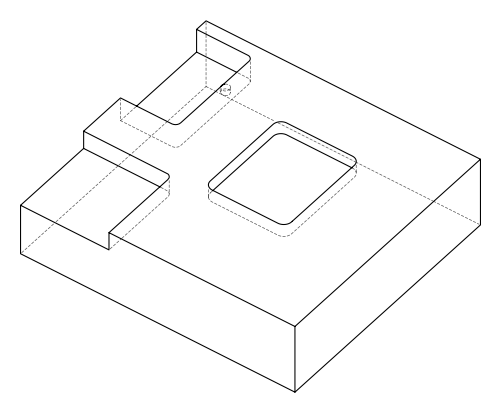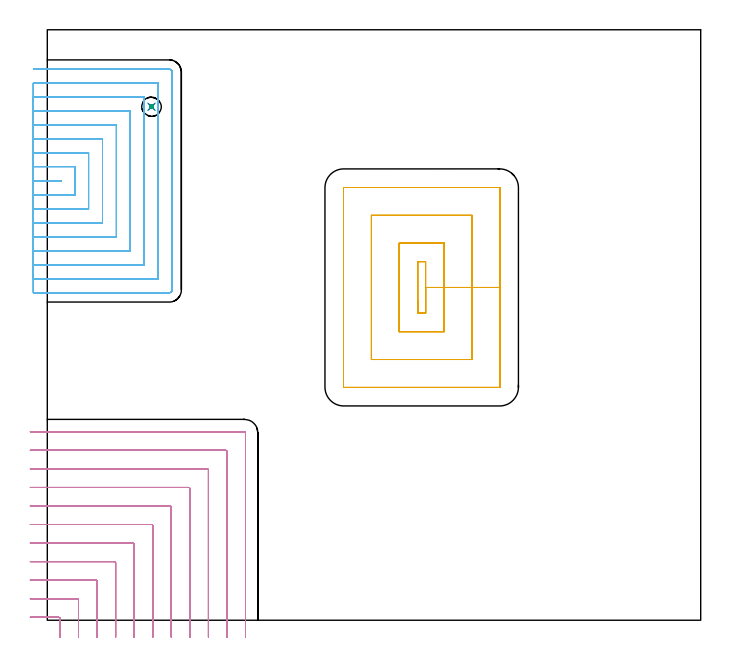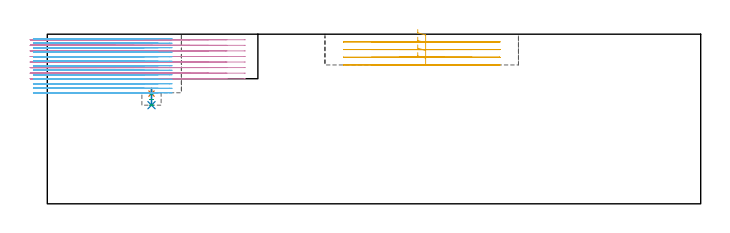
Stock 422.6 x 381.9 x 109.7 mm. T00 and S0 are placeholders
(PLAN: 6 operations, 5 tool changes, 112.3 min)
(1 SPOT_DRILL | STEP1POCKET | NXT0321_9005460120000 | 0.04 min | 4177 mm3)
(2 DRILL_BLIND_HOLE_INTO_CENTER | STEP1POCKET | UGT0301_225 | 0.05 min | 662 mm3)
(3 MILL_ROUGH_BLIND_HOLE_CONTOUR | STEP1POCKET | NXT0201_013 | Spiral | 0.15 min | 629 mm3)
(4 MILL_CORNER_NOTCH_RECTANGULAR | CORNER_NOTCH_RECTANGULAR | UGT0201_008 | Follow Part, ap 4, ae 75% | 29.19 min | 509076 mm3)
(5 MILL_RECTANGULAR_POCKET | POCKET_RECTANGULAR_STRAIGHT | UGT0201_106 | Follow Part, ap 6, ae 75% | 9.12 min | 379218 mm3)
(6 MILL_SLOT | SLOT_PARTIAL_RECTANGULAR | NXT0201_011 | Follow Part, ap 3, ae 75% | 73.78 min | 509098 mm3)
(TOOL NXT0321_9005460120000 | NC Spot Drill, 142deg, 12mm, Carbide, Uncoated | D12 PA142 FL30 Z2)
(TOOL UGT0301_225 | Twist Drill 11.4 mm | D11.4 PA118 FL92 Z2)
(TOOL NXT0201_013 | ENDMILL 10mm | D10 FL30 Z4)
(TOOL UGT0201_008 | End Mill 16 mm | D16 FL32 Z4)
(TOOL UGT0201_106 | End Mill 24 mm | D24 FL25 Z2)
(TOOL NXT0201_011 | ENDMILL 12mm [2P460-1200-NA 1630] | D12 FL38 Z6)
(OP 1 SPOT_DRILL)
G17 G21 G94 G90
T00 M6
G54
G17 G0 G90 X67.4 Y332.1 S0 M3
G43 Z119.7 H0
G94 G81 G98 Z71.266 F250. R74.8
G80
M5
M2
(OP 2 DRILL_BLIND_HOLE_INTO_CENTER)
G17 G21 G94 G90
T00 M6
G54
G17 G0 G90 X67.4 Y332.1 S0 M3
G43 Z119.7 H0
G94 G81 G98 Z63.8 F250. R73.8
G80
M5
M2
(OP 3 MILL_ROUGH_BLIND_HOLE_CONTOUR)
G17 G21 G94 G90
T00 M6
G54
G17 G0 G90 X67.4 Y332.1 S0 M3
G43 Z119.7 H0
Z71.133
G94 G3 X68. Y332.7 R0.6 F250.
X67.4 Y333.3 R0.6
X66.2 Y332.1 R1.2
X67.4 Y333.3 R-1.2
X66.8 Y332.7 R0.6
X67.4 Y332.1 R0.6
G0 Z67.467
G3 X68. Y332.7 R0.6
X67.4 Y333.3 R0.6
X66.2 Y332.1 R1.2
X67.4 Y333.3 R-1.2
X66.8 Y332.7 R0.6
X67.4 Y332.1 R0.6
G0 Z63.8
G3 X68. Y332.7 R0.6
X67.4 Y333.3 R0.6
X66.2 Y332.1 R1.2
X67.4 Y333.3 R-1.2
X66.8 Y332.7 R0.6
X67.4 Y332.1 R0.6
G0 Z119.7
M5
M2
(OP 4 MILL_CORNER_NOTCH_RECTANGULAR)
G17 G21 G94 G90
T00 M6
G54
G17 G0 G90 X8.2 Y-11. S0 M3
G43 Z119.7 H0
Z106.1
G94 G1 Y-8. F250.
Y1.108 F500.
G3 X7.408 Y1.9 R0.8
G1 X-8.
X-11. F250.
G0 Z119.7
X20.2 Y-11.
Z106.1
G1 Y-8.
Y13.108 F500.
G3 X19.408 Y13.9 R0.8
G1 X-8.
X-11. F250.
G0 Z119.7
X32.2 Y-11.
Z106.1
G1 Y-8.
Y25.107 F500.
G3 X31.407 Y25.9 R0.8
G1 X-8.
X-11. F250.
G0 Z119.7
X44.2 Y-11.
Z106.1
G1 Y-8.
Y37.107 F500.
G3 X43.407 Y37.9 R0.8
G1 X-8.
X-11. F250.
G0 Z119.7
X56.2 Y-11.
Z106.1
G1 Y-8.
Y49.106 F500.
G3 X55.406 Y49.9 R0.8
G1 X-8.
X-11. F250.
G0 Z119.7
X68.2 Y-11.
Z106.1
G1 Y-8.
Y61.106 F500.
G3 X67.406 Y61.9 R0.8
G1 X-8.
X-11. F250.
G0 Z119.7
X80.2 Y-11.
Z106.1
G1 Y-8.
Y73.106 F500.
G3 X79.406 Y73.9 R0.8
G1 X-8.
X-11. F250.
G0 Z119.7
X92.2 Y-11.
Z106.1
G1 Y-8.
Y85.105 F500.
G3 X91.405 Y85.9 R0.8
G1 X-8.
X-11. F250.
G0 Z119.7
X104.2 Y-11.
Z106.1
G1 Y-8.
Y97.105 F500.
G3 X103.405 Y97.9 R0.8
G1 X-8.
X-11. F250.
G0 Z119.7
X116.2 Y-11.
Z106.1
G1 Y-8.
Y109.105 F500.
G3 X115.405 Y109.9 R0.8
G1 X-8.
X-11. F250.
G0 Z119.7
X128.2 Y-11.
Z106.1
G1 Y-8.
Y121.104 F500.
G3 X127.404 Y121.9 R0.8
G1 X-8.
X-11. F250.
G0 Z119.7
X8.2 Y-11.
Z102.5
G1 Y-8.
Y1.108 F500.
G3 X7.408 Y1.9 R0.8
G1 X-8.
X-11. F250.
G0 Z119.7
X20.2 Y-11.
Z102.5
G1 Y-8.
Y13.108 F500.
G3 X19.408 Y13.9 R0.8
G1 X-8.
X-11. F250.
G0 Z119.7
X32.2 Y-11.
Z102.5
G1 Y-8.
Y25.107 F500.
G3 X31.407 Y25.9 R0.8
G1 X-8.
X-11. F250.
G0 Z119.7
X44.2 Y-11.
Z102.5
G1 Y-8.
Y37.107 F500.
G3 X43.407 Y37.9 R0.8
G1 X-8.
X-11. F250.
G0 Z119.7
X56.2 Y-11.
Z102.5
G1 Y-8.
Y49.106 F500.
G3 X55.406 Y49.9 R0.8
G1 X-8.
X-11. F250.
G0 Z119.7
X68.2 Y-11.
Z102.5
G1 Y-8.
Y61.106 F500.
G3 X67.406 Y61.9 R0.8
G1 X-8.
X-11. F250.
G0 Z119.7
X80.2 Y-11.
Z102.5
G1 Y-8.
Y73.105 F500.
G3 X79.406 Y73.9 R0.8
G1 X-8.
X-11. F250.
G0 Z119.7
X92.2 Y-11.
Z102.5
G1 Y-8.
Y85.105 F500.
G3 X91.405 Y85.9 R0.8
G1 X-8.
X-11. F250.
G0 Z119.7
X104.2 Y-11.
Z102.5
G1 Y-8.
Y97.105 F500.
G3 X103.405 Y97.9 R0.8
G1 X-8.
X-11. F250.
G0 Z119.7
X116.2 Y-11.
Z102.5
G1 Y-8.
Y109.105 F500.
G3 X115.405 Y109.9 R0.8
G1 X-8.
X-11. F250.
G0 Z119.7
X128.2 Y-11.
Z102.5
G1 Y-8.
Y121.104 F500.
G3 X127.404 Y121.9 R0.8
G1 X-8.
X-11. F250.
G0 Z119.7
X8.2 Y-11.
Z98.9
G1 Y-8.
Y1.108 F500.
G3 X7.408 Y1.9 R0.8
G1 X-8.
X-11. F250.
G0 Z119.7
X20.2 Y-11.
Z98.9
G1 Y-8.
Y13.108 F500.
G3 X19.408 Y13.9 R0.8
G1 X-8.
X-11. F250.
G0 Z119.7
X32.2 Y-11.
Z98.9
G1 Y-8.
Y25.107 F500.
G3 X31.407 Y25.9 R0.8
G1 X-8.
X-11. F250.
G0 Z119.7
X44.2 Y-11.
Z98.9
G1 Y-8.
Y37.107 F500.
G3 X43.407 Y37.9 R0.8
G1 X-8.
X-11. F250.
G0 Z119.7
X56.2 Y-11.
Z98.9
G1 Y-8.
Y49.106 F500.
G3 X55.406 Y49.9 R0.8
G1 X-8.
X-11. F250.
G0 Z119.7
X68.2 Y-11.
Z98.9
G1 Y-8.
Y61.106 F500.
G3 X67.406 Y61.9 R0.8
G1 X-8.
X-11. F250.
G0 Z119.7
X80.2 Y-11.
Z98.9
G1 Y-8.
Y73.105 F500.
G3 X79.406 Y73.9 R0.8
G1 X-8.
X-11. F250.
G0 Z119.7
X92.2 Y-11.
Z98.9
G1 Y-8.
Y85.105 F500.
G3 X91.405 Y85.9 R0.8
G1 X-8.
X-11. F250.
G0 Z119.7
X104.2 Y-11.
Z98.9
G1 Y-8.
Y97.105 F500.
G3 X103.405 Y97.9 R0.8
G1 X-8.
X-11. F250.
G0 Z119.7
X116.2 Y-11.
Z98.9
G1 Y-8.
Y109.105 F500.
G3 X115.405 Y109.9 R0.8
G1 X-8.
X-11. F250.
G0 Z119.7
X128.2 Y-11.
Z98.9
G1 Y-8.
Y121.104 F500.
G3 X127.404 Y121.9 R0.8
G1 X-8.
X-11. F250.
G0 Z119.7
X8.2 Y-11.
Z95.3
G1 Y-8.
Y1.108 F500.
G3 X7.408 Y1.9 R0.8
G1 X-8.
X-11. F250.
G0 Z119.7
X20.2 Y-11.
Z95.3
G1 Y-8.
Y13.108 F500.
G3 X19.408 Y13.9 R0.8
G1 X-8.
X-11. F250.
G0 Z119.7
X32.2 Y-11.
Z95.3
G1 Y-8.
Y25.107 F500.
G3 X31.407 Y25.9 R0.8
G1 X-8.
X-11. F250.
G0 Z119.7
X44.2 Y-11.
Z95.3
G1 Y-8.
Y37.107 F500.
G3 X43.407 Y37.9 R0.8
G1 X-8.
X-11. F250.
G0 Z119.7
X56.2 Y-11.
Z95.3
G1 Y-8.
Y49.106 F500.
G3 X55.406 Y49.9 R0.8
G1 X-8.
X-11. F250.
G0 Z119.7
X68.2 Y-11.
Z95.3
G1 Y-8.
Y61.106 F500.
G3 X67.406 Y61.9 R0.8
G1 X-8.
X-11. F250.
G0 Z119.7
X80.2 Y-11.
Z95.3
G1 Y-8.
Y73.105 F500.
G3 X79.406 Y73.9 R0.8
G1 X-8.
X-11. F250.
G0 Z119.7
X92.2 Y-11.
Z95.3
G1 Y-8.
Y85.105 F500.
G3 X91.405 Y85.9 R0.8
G1 X-8.
X-11. F250.
G0 Z119.7
X104.2 Y-11.
Z95.3
G1 Y-8.
Y97.105 F500.
G3 X103.405 Y97.9 R0.8
G1 X-8.
X-11. F250.
G0 Z119.7
X116.2 Y-11.
Z95.3
G1 Y-8.
Y109.105 F500.
G3 X115.405 Y109.9 R0.8
G1 X-8.
X-11. F250.
G0 Z119.7
X128.2 Y-11.
Z95.3
G1 Y-8.
Y121.104 F500.
G3 X127.404 Y121.9 R0.8
G1 X-8.
X-11. F250.
G0 Z119.7
X8.2 Y-11.
Z91.7
G1 Y-8.
Y1.108 F500.
G3 X7.408 Y1.9 R0.8
G1 X-8.
X-11. F250.
G0 Z119.7
X20.2 Y-11.
Z91.7
G1 Y-8.
Y13.108 F500.
G3 X19.408 Y13.9 R0.8
G1 X-8.
X-11. F250.
G0 Z119.7
X32.2 Y-11.
Z91.7
G1 Y-8.
Y25.107 F500.
G3 X31.407 Y25.9 R0.8
G1 X-8.
X-11. F250.
G0 Z119.7
X44.2 Y-11.
Z91.7
G1 Y-8.
Y37.107 F500.
G3 X43.407 Y37.9 R0.8
G1 X-8.
X-11. F250.
G0 Z119.7
X56.2 Y-11.
Z91.7
G1 Y-8.
Y49.106 F500.
G3 X55.406 Y49.9 R0.8
G1 X-8.
X-11. F250.
G0 Z119.7
X68.2 Y-11.
Z91.7
G1 Y-8.
Y61.106 F500.
G3 X67.406 Y61.9 R0.8
G1 X-8.
X-11. F250.
G0 Z119.7
X80.2 Y-11.
Z91.7
G1 Y-8.
Y73.105 F500.
G3 X79.406 Y73.9 R0.8
G1 X-8.
X-11. F250.
G0 Z119.7
X92.2 Y-11.
Z91.7
G1 Y-8.
Y85.105 F500.
G3 X91.405 Y85.9 R0.8
G1 X-8.
X-11. F250.
G0 Z119.7
X104.2 Y-11.
Z91.7
G1 Y-8.
Y97.105 F500.
G3 X103.405 Y97.9 R0.8
G1 X-8.
X-11. F250.
G0 Z119.7
X116.2 Y-11.
Z91.7
G1 Y-8.
Y109.105 F500.
G3 X115.405 Y109.9 R0.8
G1 X-8.
X-11. F250.
G0 Z119.7
X128.2 Y-11.
Z91.7
G1 Y-8.
Y121.104 F500.
G3 X127.404 Y121.9 R0.8
G1 X-8.
X-11. F250.
G0 Z119.7
X8.2 Y-11.
Z88.1
G1 Y-8.
Y1.108 F500.
G3 X7.408 Y1.9 R0.8
G1 X-8.
X-11. F250.
G0 Z119.7
X20.2 Y-11.
Z88.1
G1 Y-8.
Y13.108 F500.
G3 X19.408 Y13.9 R0.8
G1 X-8.
X-11. F250.
G0 Z119.7
X32.2 Y-11.
Z88.1
G1 Y-8.
Y25.107 F500.
G3 X31.407 Y25.9 R0.8
G1 X-8.
X-11. F250.
G0 Z119.7
X44.2 Y-11.
Z88.1
G1 Y-8.
Y37.107 F500.
G3 X43.407 Y37.9 R0.8
G1 X-8.
X-11. F250.
G0 Z119.7
X56.2 Y-11.
Z88.1
G1 Y-8.
Y49.106 F500.
G3 X55.406 Y49.9 R0.8
G1 X-8.
X-11. F250.
G0 Z119.7
X68.2 Y-11.
Z88.1
G1 Y-8.
Y61.106 F500.
G3 X67.406 Y61.9 R0.8
G1 X-8.
X-11. F250.
G0 Z119.7
X80.2 Y-11.
Z88.1
G1 Y-8.
Y73.105 F500.
G3 X79.406 Y73.9 R0.8
G1 X-8.
X-11. F250.
G0 Z119.7
X92.2 Y-11.
Z88.1
G1 Y-8.
Y85.105 F500.
G3 X91.405 Y85.9 R0.8
G1 X-8.
X-11. F250.
G0 Z119.7
X104.2 Y-11.
Z88.1
G1 Y-8.
Y97.105 F500.
G3 X103.405 Y97.9 R0.8
G1 X-8.
X-11. F250.
G0 Z119.7
X116.2 Y-11.
Z88.1
G1 Y-8.
Y109.105 F500.
G3 X115.405 Y109.9 R0.8
G1 X-8.
X-11. F250.
G0 Z119.7
X128.2 Y-11.
Z88.1
G1 Y-8.
Y121.104 F500.
G3 X127.404 Y121.9 R0.8
G1 X-8.
X-11. F250.
G0 Z119.7
X8.2 Y-11.
Z84.5
G1 Y-8.
Y1.108 F500.
G3 X7.408 Y1.9 R0.8
G1 X-8.
X-11. F250.
G0 Z119.7
X20.2 Y-11.
Z84.5
G1 Y-8.
Y13.108 F500.
G3 X19.408 Y13.9 R0.8
G1 X-8.
X-11. F250.
G0 Z119.7
X32.2 Y-11.
Z84.5
G1 Y-8.
Y25.107 F500.
G3 X31.407 Y25.9 R0.8
G1 X-8.
X-11. F250.
G0 Z119.7
X44.2 Y-11.
Z84.5
G1 Y-8.
Y37.107 F500.
G3 X43.407 Y37.9 R0.8
G1 X-8.
X-11. F250.
G0 Z119.7
X56.2 Y-11.
Z84.5
G1 Y-8.
Y49.106 F500.
G3 X55.406 Y49.9 R0.8
G1 X-8.
X-11. F250.
G0 Z119.7
X68.2 Y-11.
Z84.5
G1 Y-8.
Y61.106 F500.
G3 X67.406 Y61.9 R0.8
G1 X-8.
X-11. F250.
G0 Z119.7
X80.2 Y-11.
Z84.5
G1 Y-8.
Y73.105 F500.
G3 X79.406 Y73.9 R0.8
G1 X-8.
X-11. F250.
G0 Z119.7
X92.2 Y-11.
Z84.5
G1 Y-8.
Y85.105 F500.
G3 X91.405 Y85.9 R0.8
G1 X-8.
X-11. F250.
G0 Z119.7
X104.2 Y-11.
Z84.5
G1 Y-8.
Y97.105 F500.
G3 X103.405 Y97.9 R0.8
G1 X-8.
X-11. F250.
G0 Z119.7
X116.2 Y-11.
Z84.5
G1 Y-8.
Y109.105 F500.
G3 X115.405 Y109.9 R0.8
G1 X-8.
X-11. F250.
G0 Z119.7
X128.2 Y-11.
Z84.5
G1 Y-8.
Y121.104 F500.
G3 X127.404 Y121.9 R0.8
G1 X-8.
X-11. F250.
G0 Z119.7
X8.2 Y-11.
Z80.9
G1 Y-8.
Y1.108 F500.
G3 X7.408 Y1.9 R0.8
G1 X-8.
X-11. F250.
G0 Z119.7
X20.2 Y-11.
Z80.9
G1 Y-8.
Y13.108 F500.
G3 X19.408 Y13.9 R0.8
G1 X-8.
X-11. F250.
G0 Z119.7
X32.2 Y-11.
Z80.9
G1 Y-8.
Y25.107 F500.
G3 X31.407 Y25.9 R0.8
G1 X-8.
X-11. F250.
G0 Z119.7
X44.2 Y-11.
Z80.9
G1 Y-8.
Y37.107 F500.
G3 X43.407 Y37.9 R0.8
G1 X-8.
X-11. F250.
G0 Z119.7
X56.2 Y-11.
Z80.9
G1 Y-8.
Y49.106 F500.
G3 X55.406 Y49.9 R0.8
G1 X-8.
X-11. F250.
G0 Z119.7
X68.2 Y-11.
Z80.9
G1 Y-8.
Y61.106 F500.
G3 X67.406 Y61.9 R0.8
G1 X-8.
X-11. F250.
G0 Z119.7
X80.2 Y-11.
Z80.9
G1 Y-8.
Y73.105 F500.
G3 X79.406 Y73.9 R0.8
G1 X-8.
X-11. F250.
G0 Z119.7
X92.2 Y-11.
Z80.9
G1 Y-8.
Y85.105 F500.
G3 X91.405 Y85.9 R0.8
G1 X-8.
X-11. F250.
G0 Z119.7
X104.2 Y-11.
Z80.9
G1 Y-8.
Y97.105 F500.
G3 X103.405 Y97.9 R0.8
G1 X-8.
X-11. F250.
G0 Z119.7
X116.2 Y-11.
Z80.9
G1 Y-8.
Y109.105 F500.
G3 X115.405 Y109.9 R0.8
G1 X-8.
X-11. F250.
G0 Z119.7
X128.2 Y-11.
Z80.9
G1 Y-8.
Y121.104 F500.
G3 X127.404 Y121.9 R0.8
G1 X-8.
X-11. F250.
G0 Z119.7
M5
M2
(OP 5 MILL_RECTANGULAR_POCKET)
G17 G21 G94 G90
T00 M6
G54
G17 G0 G90 X239.6 Y206.613 S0 M3
G43 Z119.7 H0
Z112.7
G94 G1 Y198.6 Z110.553 F250.
X244.7 Z109.186
Y215.25 Z104.725
Y231.9 F500.
X239.6
Y198.6
X244.7
Y215.25
X256.7
Y243.9
X227.6
Y186.6
X256.7
Y215.25
X274.7
Y261.9
X209.6
Y168.6
X274.7
Y215.25
X292.7
Y279.8
X292.695 Y279.855
X292.655 Y279.895
X292.6 Y279.9
X191.7
X191.645 Y279.895
X191.605 Y279.855
X191.6 Y279.8
Y150.7
X191.605 Y150.645
X191.645 Y150.605
X191.7 Y150.6
X292.6
X292.655 Y150.605
X292.695 Y150.645
X292.7 Y150.7
Y215.25
Y216.25
G0 X239.6 Y206.613 Z107.725
G1 Y198.6 Z105.578 F250.
X244.7 Z104.211
Y215.25 Z99.75
Y231.9 F500.
X239.6
Y198.6
X244.7
Y215.25
X256.7
Y243.9
X227.6
Y186.6
X256.7
Y215.25
X274.7
Y261.9
X209.6
Y168.6
X274.7
Y215.25
X292.7
Y279.8
X292.695 Y279.855
X292.655 Y279.895
X292.6 Y279.9
X191.7
X191.645 Y279.895
X191.605 Y279.855
X191.6 Y279.8
Y150.7
X191.605 Y150.645
X191.645 Y150.605
X191.7 Y150.6
X292.6
X292.655 Y150.605
X292.695 Y150.645
X292.7 Y150.7
Y215.25
Y216.25
G0 X239.6 Y206.613 Z102.75
G1 Y198.6 Z100.603 F250.
X244.7 Z99.236
Y215.25 Z94.775
Y231.9 F500.
X239.6
Y198.6
X244.7
Y215.25
X256.7
Y243.9
X227.6
Y186.6
X256.7
Y215.25
X274.7
Y261.9
X209.6
Y168.6
X274.7
Y215.25
X292.7
Y279.8
X292.695 Y279.855
X292.655 Y279.895
X292.6 Y279.9
X191.7
X191.645 Y279.895
X191.605 Y279.855
X191.6 Y279.8
Y150.7
X191.605 Y150.645
X191.645 Y150.605
X191.7 Y150.6
X292.6
X292.655 Y150.605
X292.695 Y150.645
X292.7 Y150.7
Y215.25
Y216.25
G0 X239.6 Y206.613 Z97.775
G1 Y198.6 Z95.628 F250.
X244.7 Z94.261
Y215.25 Z89.8
Y231.9 F500.
X239.6
Y198.6
X244.7
Y215.25
X256.7
Y243.9
X227.6
Y186.6
X256.7
Y215.25
X274.7
Y261.9
X209.6
Y168.6
X274.7
Y215.25
X292.7
Y279.8
X292.695 Y279.855
X292.655 Y279.895
X292.6 Y279.9
X191.7
X191.645 Y279.895
X191.605 Y279.855
X191.6 Y279.8
Y150.7
X191.605 Y150.645
X191.645 Y150.605
X191.7 Y150.6
X292.6
X292.655 Y150.605
X292.695 Y150.645
X292.7 Y150.7
Y215.25
Y216.25
G0 Z119.7
M5
M2
(OP 6 MILL_SLOT)
G17 G21 G94 G90
T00 M6
G54
G17 G0 G90 X-9. Y283.8 S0 M3
G43 Z119.7 H1
Z106.785
G94 G1 X-6. F250.
X8.7 F500.
Y284.4
X-6.
X-9. F250.
Y274.8
X-6.
X17.7 F500.
Y293.4
X-6.
X-9. F250.
Y265.8
X-6.
X26.7 F500.
Y302.4
X-6.
X-9. F250.
Y256.8
X-6.
X35.7 F500.
Y311.4
X-6.
X-9. F250.
Y247.8
X-6.
X44.7 F500.
Y320.4
X-6.
X-9. F250.
Y238.8
X-6.
X53.7 F500.
Y329.4
X-6.
X-9. F250.
Y229.8
X-6.
X62.7 F500.
Y338.4
X-6.
X-9. F250.
Y220.8
X-6.
X71.7 F500.
Y347.4
X-6.
X-9. F250.
Y211.8
X-6.
X78.9 F500.
G3 X80.7 Y213.6 R1.8
G1 Y354.6
G3 X78.9 Y356.4 R1.8
G1 X-6.
X-9. F250.
G0 Y283.8 Z103.869
G1 X-6.
X8.7 F500.
Y284.4
X-6.
X-9. F250.
Y274.8
X-6.
X17.7 F500.
Y293.4
X-6.
X-9. F250.
Y265.8
X-6.
X26.7 F500.
Y302.4
X-6.
X-9. F250.
Y256.8
X-6.
X35.7 F500.
Y311.4
X-6.
X-9. F250.
Y247.8
X-6.
X44.7 F500.
Y320.4
X-6.
X-9. F250.
Y238.8
X-6.
X53.7 F500.
Y329.4
X-6.
X-9. F250.
Y229.8
X-6.
X62.7 F500.
Y338.4
X-6.
X-9. F250.
Y220.8
X-6.
X71.7 F500.
Y347.4
X-6.
X-9. F250.
Y211.8
X-6.
X78.9 F500.
G3 X80.7 Y213.6 R1.8
G1 Y354.6
G3 X78.9 Y356.4 R1.8
G1 X-6.
X-9. F250.
G0 Y283.8 Z100.954
G1 X-6.
X8.7 F500.
Y284.4
X-6.
X-9. F250.
Y274.8
X-6.
X17.7 F500.
Y293.4
X-6.
X-9. F250.
Y265.8
X-6.
X26.7 F500.
Y302.4
X-6.
X-9. F250.
Y256.8
X-6.
X35.7 F500.
Y311.4
X-6.
X-9. F250.
Y247.8
X-6.
X44.7 F500.
Y320.4
X-6.
X-9. F250.
Y238.8
X-6.
X53.7 F500.
Y329.4
X-6.
X-9. F250.
Y229.8
X-6.
X62.7 F500.
Y338.4
X-6.
X-9. F250.
Y220.8
X-6.
X71.7 F500.
Y347.4
X-6.
X-9. F250.
Y211.8
X-6.
X78.9 F500.
G3 X80.7 Y213.6 R1.8
G1 Y354.6
G3 X78.9 Y356.4 R1.8
G1 X-6.
X-9. F250.
G0 Y283.8 Z98.038
G1 X-6.
X8.7 F500.
Y284.4
X-6.
X-9. F250.
Y274.8
X-6.
X17.7 F500.
Y293.4
X-6.
X-9. F250.
Y265.8
X-6.
X26.7 F500.
Y302.4
X-6.
X-9. F250.
Y256.8
X-6.
X35.7 F500.
Y311.4
X-6.
X-9. F250.
Y247.8
X-6.
X44.7 F500.
Y320.4
X-6.
X-9. F250.
Y238.8
X-6.
X53.7 F500.
Y329.4
X-6.
X-9. F250.
Y229.8
X-6.
X62.7 F500.
Y338.4
X-6.
X-9. F250.
Y220.8
X-6.
X71.7 F500.
Y347.4
X-6.
X-9. F250.
Y211.8
X-6.
X78.9 F500.
G3 X80.7 Y213.6 R1.8
G1 Y354.6
G3 X78.9 Y356.4 R1.8
G1 X-6.
X-9. F250.
G0 Y283.8 Z95.123
G1 X-6.
X8.7 F500.
Y284.4
X-6.
X-9. F250.
Y274.8
X-6.
X17.7 F500.
Y293.4
X-6.
X-9. F250.
Y265.8
X-6.
X26.7 F500.
Y302.4
X-6.
X-9. F250.
Y256.8
X-6.
X35.7 F500.
Y311.4
X-6.
X-9. F250.
Y247.8
X-6.
X44.7 F500.
Y320.4
X-6.
X-9. F250.
Y238.8
X-6.
X53.7 F500.
Y329.4
X-6.
X-9. F250.
Y229.8
X-6.
X62.7 F500.
Y338.4
X-6.
X-9. F250.
Y220.8
X-6.
X71.7 F500.
Y347.4
X-6.
X-9. F250.
Y211.8
X-6.
X78.9 F500.
G3 X80.7 Y213.6 R1.8
G1 Y354.6
G3 X78.9 Y356.4 R1.8
G1 X-6.
X-9. F250.
G0 Y283.8 Z92.208
G1 X-6.
X8.7 F500.
Y284.4
X-6.
X-9. F250.
Y274.8
X-6.
X17.7 F500.
Y293.4
X-6.
X-9. F250.
Y265.8
X-6.
X26.7 F500.
Y302.4
X-6.
X-9. F250.
Y256.8
X-6.
X35.7 F500.
Y311.4
X-6.
X-9. F250.
Y247.8
X-6.
X44.7 F500.
Y320.4
X-6.
X-9. F250.
Y238.8
X-6.
X53.7 F500.
Y329.4
X-6.
X-9. F250.
Y229.8
X-6.
X62.7 F500.
Y338.4
X-6.
X-9. F250.
Y220.8
X-6.
X71.7 F500.
Y347.4
X-6.
X-9. F250.
Y211.8
X-6.
X78.9 F500.
G3 X80.7 Y213.6 R1.8
G1 Y354.6
G3 X78.9 Y356.4 R1.8
G1 X-6.
X-9. F250.
G0 Y283.8 Z89.292
G1 X-6.
X8.7 F500.
Y284.4
X-6.
X-9. F250.
Y274.8
X-6.
X17.7 F500.
Y293.4
X-6.
X-9. F250.
Y265.8
X-6.
X26.7 F500.
Y302.4
X-6.
X-9. F250.
Y256.8
X-6.
X35.7 F500.
Y311.4
X-6.
X-9. F250.
Y247.8
X-6.
X44.7 F500.
Y320.4
X-6.
X-9. F250.
Y238.8
X-6.
X53.7 F500.
Y329.4
X-6.
X-9. F250.
Y229.8
X-6.
X62.7 F500.
Y338.4
X-6.
X-9. F250.
Y220.8
X-6.
X71.7 F500.
Y347.4
X-6.
X-9. F250.
Y211.8
X-6.
X78.9 F500.
G3 X80.7 Y213.6 R1.8
G1 Y354.6
G3 X78.9 Y356.4 R1.8
G1 X-6.
X-9. F250.
G0 Y283.8 Z86.377
G1 X-6.
X8.7 F500.
Y284.4
X-6.
X-9. F250.
Y274.8
X-6.
X17.7 F500.
Y293.4
X-6.
X-9. F250.
Y265.8
X-6.
X26.7 F500.
Y302.4
X-6.
X-9. F250.
Y256.8
X-6.
X35.7 F500.
Y311.4
X-6.
X-9. F250.
Y247.8
X-6.
X44.7 F500.
Y320.4
X-6.
X-9. F250.
Y238.8
X-6.
X53.7 F500.
Y329.4
X-6.
X-9. F250.
Y229.8
X-6.
X62.7 F500.
Y338.4
X-6.
X-9. F250.
Y220.8
X-6.
X71.7 F500.
Y347.4
X-6.
X-9. F250.
Y211.8
X-6.
X78.9 F500.
G3 X80.7 Y213.6 R1.8
G1 Y354.6
G3 X78.9 Y356.4 R1.8
G1 X-6.
X-9. F250.
G0 Y283.8 Z83.462
G1 X-6.
X8.7 F500.
Y284.4
X-6.
X-9. F250.
Y274.8
X-6.
X17.7 F500.
Y293.4
X-6.
X-9. F250.
Y265.8
X-6.
X26.7 F500.
Y302.4
X-6.
X-9. F250.
Y256.8
X-6.
X35.7 F500.
Y311.4
X-6.
X-9. F250.
Y247.8
X-6.
X44.7 F500.
Y320.4
X-6.
X-9. F250.
Y238.8
X-6.
X53.7 F500.
Y329.4
X-6.
X-9. F250.
Y229.8
X-6.
X62.7 F500.
Y338.4
X-6.
X-9. F250.
Y220.8
X-6.
X71.7 F500.
Y347.4
X-6.
X-9. F250.
Y211.8
X-6.
X78.9 F500.
G3 X80.7 Y213.6 R1.8
G1 Y354.6
G3 X78.9 Y356.4 R1.8
G1 X-6.
X-9. F250.
G0 Y283.8 Z80.546
G1 X-6.
X8.7 F500.
Y284.4
X-6.
X-9. F250.
Y274.8
X-6.
X17.7 F500.
Y293.4
X-6.
X-9. F250.
Y265.8
X-6.
X26.7 F500.
Y302.4
X-6.
X-9. F250.
Y256.8
X-6.
X35.7 F500.
Y311.4
X-6.
X-9. F250.
Y247.8
X-6.
X44.7 F500.
Y320.4
X-6.
X-9. F250.
Y238.8
X-6.
X53.7 F500.
Y329.4
X-6.
X-9. F250.
Y229.8
X-6.
X62.7 F500.
Y338.4
X-6.
X-9. F250.
Y220.8
X-6.
X71.7 F500.
Y347.4
X-6.
X-9. F250.
Y211.8
X-6.
X78.9 F500.
G3 X80.7 Y213.6 R1.8
G1 Y354.6
G3 X78.9 Y356.4 R1.8
G1 X-6.
X-9. F250.
G0 Y283.8 Z77.631
G1 X-6.
X8.7 F500.
Y284.4
X-6.
X-9. F250.
Y274.8
X-6.
X17.7 F500.
Y293.4
X-6.
X-9. F250.
Y265.8
X-6.
X26.7 F500.
Y302.4
X-6.
X-9. F250.
Y256.8
X-6.
X35.7 F500.
Y311.4
X-6.
X-9. F250.
Y247.8
X-6.
X44.7 F500.
Y320.4
X-6.
X-9. F250.
Y238.8
X-6.
X53.7 F500.
Y329.4
X-6.
X-9. F250.
Y229.8
X-6.
X62.7 F500.
Y338.4
X-6.
X-9. F250.
Y220.8
X-6.
X71.7 F500.
Y347.4
X-6.
X-9. F250.
Y211.8
X-6.
X78.9 F500.
G3 X80.7 Y213.6 R1.8
G1 Y354.6
G3 X78.9 Y356.4 R1.8
G1 X-6.
X-9. F250.
G0 Y283.8 Z74.715
G1 X-6.
X8.7 F500.
Y284.4
X-6.
X-9. F250.
Y274.8
X-6.
X17.7 F500.
Y293.4
X-6.
X-9. F250.
Y265.8
X-6.
X26.7 F500.
Y302.4
X-6.
X-9. F250.
Y256.8
X-6.
X35.7 F500.
Y311.4
X-6.
X-9. F250.
Y247.8
X-6.
X44.7 F500.
Y320.4
X-6.
X-9. F250.
Y238.8
X-6.
X53.7 F500.
Y329.4
X-6.
X-9. F250.
Y229.8
X-6.
X62.7 F500.
Y338.4
X-6.
X-9. F250.
Y220.8
X-6.
X71.7 F500.
Y347.4
X-6.
X-9. F250.
Y211.8
X-6.
X78.9 F500.
G3 X80.7 Y213.6 R1.8
G1 Y354.6
G3 X78.9 Y356.4 R1.8
G1 X-6.
X-9. F250.
G0 Y283.8 Z71.8
G1 X-6.
X8.7 F500.
Y284.4
X-6.
X-9. F250.
Y274.8
X-6.
X17.7 F500.
Y293.4
X-6.
X-9. F250.
Y265.8
X-6.
X26.7 F500.
Y302.4
X-6.
X-9. F250.
Y256.8
X-6.
X35.7 F500.
Y311.4
X-6.
X-9. F250.
Y247.8
X-6.
X44.7 F500.
Y320.4
X-6.
X-9. F250.
Y238.8
X-6.
X53.7 F500.
Y329.4
X-6.
X-9. F250.
Y229.8
X-6.
X62.7 F500.
Y338.4
X-6.
X-9. F250.
Y220.8
X-6.
X71.7 F500.
Y347.4
X-6.
X-9. F250.
Y211.8
X-6.
X78.9 F500.
G3 X80.7 Y213.6 R1.8
G1 Y354.6
G3 X78.9 Y356.4 R1.8
G1 X-6.
X-9. F250.
G0 Z119.7
M5
M2
